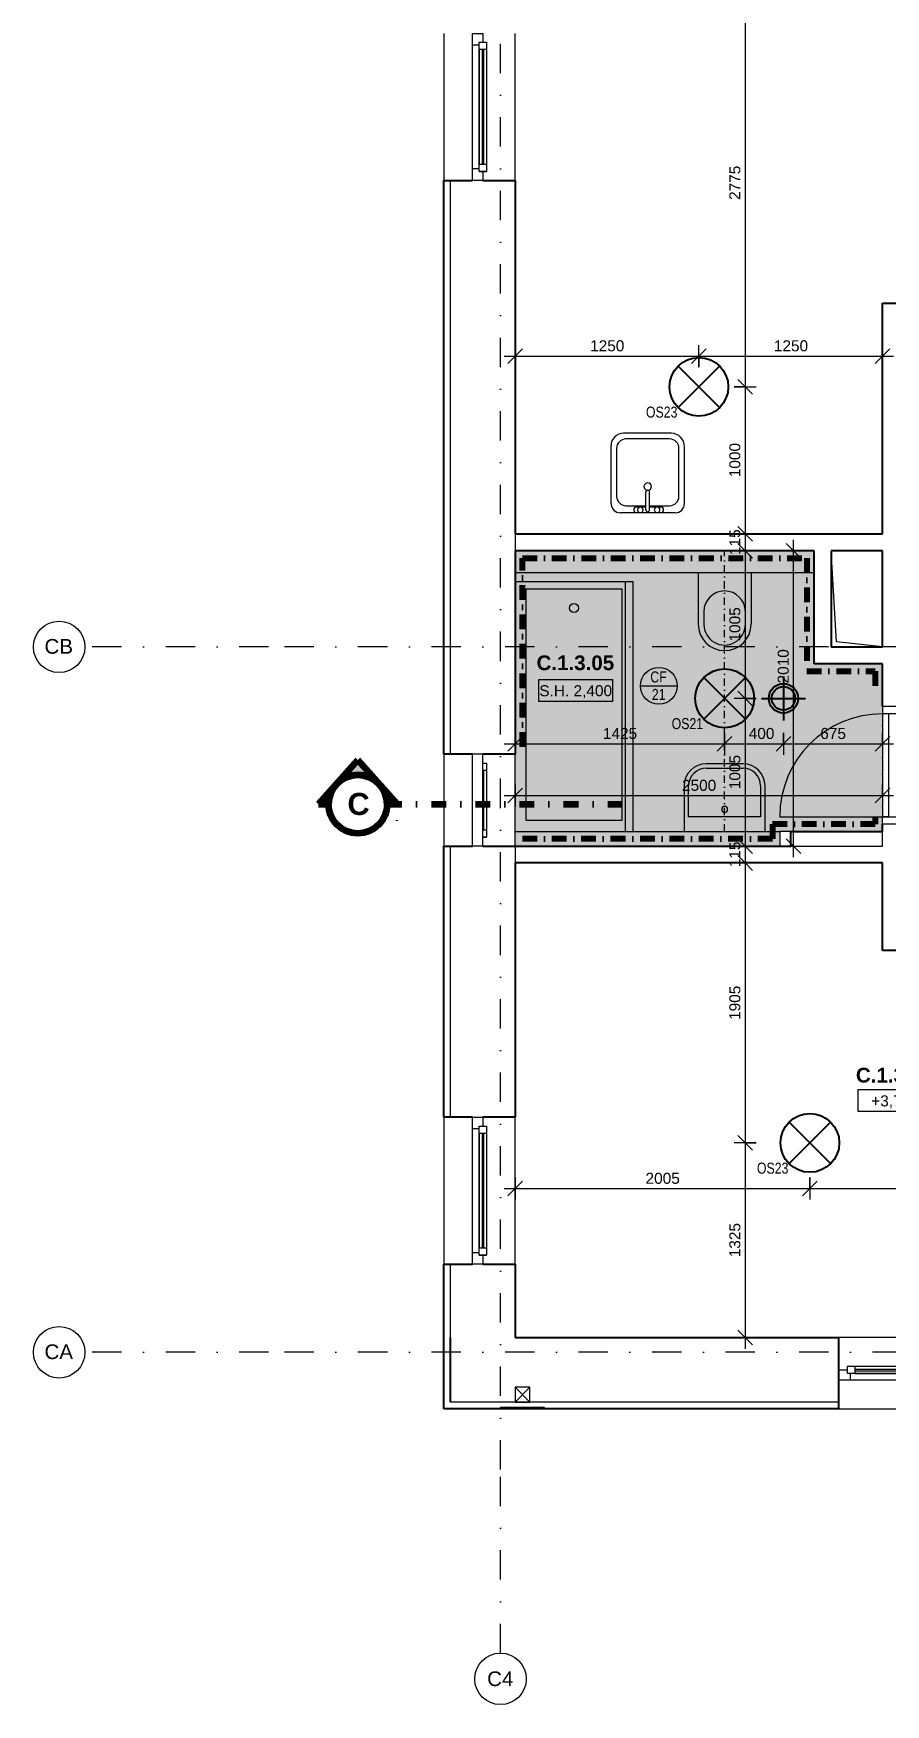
# Model space of a CAD drawing. Header units: millimetres. Extents: x -48113 to -1543, y -7799 to 11925.
# Drawn here: x -48113 to -42315, y -7799 to 3573 of the extents above; entities that cross this region are included whole.
import ezdxf

# ---------------------------------------------------------------- set-up
doc = ezdxf.new("R2010")
doc.units = ezdxf.units.MM
for name, pattern in [('ABMV_DashDot_2_2mm-S0_6mm', [110, 50, -30, 0, -30]), ('HA_DashDot_10mm-S3mm', [500, 200, -150, 0, -150]), ('HA_DashDot_2_2mm-S0_6mm', [110, 50, -30, 0, -30]), ('HA_DashDot_4mm-S1mm', [200, 100, -50, 0, -50]), ('HA_DashDot_6mm-S2mm', [300, 100, -100, 0, -100])]:
    doc.linetypes.add(name, pattern=pattern)
for name, color, linetype, lineweight in [('-UNDERLAY_A-GENM-____-OTLN', 9, 'Continuous', 9), ('-UNDERLAY_I-WALL-____-OTLN', 9, 'Continuous', 9), ('-UNDERLAY_P-SANR-FIXT-OTLN', 9, 'Continuous', 9), ('A-____-____-DIMS', 9, 'Continuous', 5), ('A-____-____-DIMS-50', 9, 'Continuous', 5), ('A-AREA-____-IDEN', 9, 'Continuous', 9), ('A-CLNG-____-IDEN', 9, 'Continuous', 9), ('A-CLNG-____-OTLN', 9, 'Continuous', 9), ('A-CLNG-____-PATT', 9, 'Continuous', 9), ('A-DETL-____-OTLN', 9, 'Continuous', 25), ('A-DETL-GENF-OTLN', 9, 'Continuous', 9), ('A-DOOR-____-MCUT', 9, 'HA_DashDot_2_2mm-S0_6mm', 9), ('A-DOOR-____-OTLN', 9, 'Continuous', 9), ('A-DOOR-FRAM-OTLN', 9, 'Continuous', 9), ('A-GENM-____-OTLN', 9, 'Continuous', 9), ('A-GLAZ-____-MCUT', 9, 'Continuous', 5), ('A-GLAZ-____-OTLN', 9, 'Continuous', 5), ('A-WALL-____-MCUT', 9, 'Continuous', 25), ('A-WALL-____-OTLN', 9, 'Continuous', 9), ('E-LITE-EQPM-IDEN', 9, 'Continuous', 9), ('E-LITE-EQPM-OTLN', 9, 'Continuous', 9), ('G-____-____-DIMS', 9, 'Continuous', 5), ('G-____-____-SYMB', 9, 'Continuous', 5), ('I-WALL-____-MCUT', 9, 'Continuous', 25), ('I-WALL-____-OTLN', 9, 'Continuous', 9), ('M-HVAC-CDFF-OTLN', 9, 'Continuous', 9), ('M-HVAC-DUCT-OTLN', 9, 'Continuous', 9), ('S-GRID-____-IDEN', 9, 'Continuous', 9), ('S-GRID-____-OTLN', 9, 'Continuous', 5)]:
    doc.layers.add(name, color=color, linetype=linetype, lineweight=lineweight)
doc.styles.add('Arial', font='arial.ttf', dxfattribs={"height": 100})
doc.styles.add('Arial_1', font='arial.ttf', dxfattribs={"height": 75})
doc.styles.add('Arial_2', font='arial.ttf', dxfattribs={"width": 0.8, "height": 75})
doc.styles.add('Arial_3', font='arial.ttf', dxfattribs={"height": 50})
doc.styles.add('Arial_B', font='arialbd.ttf', dxfattribs={"height": 100})
doc.styles.add('Arial_B_1', font='arialbd.ttf', dxfattribs={"height": 150})
doc.dimstyles.new('Inner_Dimensions', dxfattribs={"dimscale": 304.8, "dimtxt": 76.519455, "dimasz": 0.328084, "dimexe": 0.246063, "dimexo": 0.0625, "dimgap": 0.032808, "dimtad": 1, "dimdec": 0, "dimzin": 0, "dimdsep": 46, "dimtxsty": 'Arial_1', "dimblk1": 'OBLIQUE', "dimblk2": 'OBLIQUE', "dimsah": 1, "dimcen": 0.09, "dimdle": 0.246063, "dimazin": 0, "dimtfac": 1, "dimtdec": 4, "dimtix": 1, "dimtmove": 0, "dimatfit": 3, "dimfxl": 0.246063, "dimfxlon": 1, "dimtvp": 1, "dimtolj": 1, "dimtzin": 0, "dimlwd": 9, "dimlwe": 9, "dimarcsym": 2})
doc.dimstyles.new('Inner_Dimensions_1', dxfattribs={"dimscale": 304.8, "dimtxt": 76.519455, "dimasz": 0.328084, "dimexe": 0.246063, "dimexo": 0.0625, "dimgap": 0.032808, "dimtad": 1, "dimdec": 0, "dimzin": 0, "dimdsep": 46, "dimtxsty": 'Arial_1', "dimblk1": 'OBLIQUE', "dimblk2": 'OBLIQUE', "dimsah": 1, "dimcen": 0.09, "dimdle": 0.246063, "dimazin": 0, "dimtfac": 1, "dimtdec": 4, "dimtix": 1, "dimtmove": 2, "dimatfit": 3, "dimfxl": 0.246063, "dimfxlon": 1, "dimtvp": 1, "dimtolj": 1, "dimtzin": 0, "dimlwd": 9, "dimlwe": 9, "dimarcsym": 2})

# ---------------------------------------------------------------- blocks, each defined once
blk = doc.blocks.new('ABMV_Bathtub_Generic - 800x1700-V1-DPS_1NP-C')
at = {"layer": '-UNDERLAY_P-SANR-FIXT-OTLN'}
for p, q in [((75, 50), (75, 1625)), ((75, 1625), (725, 1625)), ((75, 1625), (725, 1625)), ((75, 50), (75, 1625)), ((725, 1625), (725, 50)), ((725, 1625), (725, 50)), ((800, 1700), (800, 0)), ((800, 1700), (800, 0)), ((800, 0), (50, 0)), ((800, 0), (50, 0)), ((725, 50), (75, 50)), ((725, 50), (75, 50))]:
    blk.add_line(p, q, dxfattribs=at)
blk.add_circle((400, 180), 30, dxfattribs=at)
blk = doc.blocks.new('Skříňka se dřezem_ pravoúhlá - 500 x 440mm-1427235-DPS_1NP-C')
at = {"layer": '-UNDERLAY_P-SANR-FIXT-OTLN'}
for p, q in [((-234, 117), (-234, -271)), ((-234, 117), (-234, -271)), ((202, 180), (-171, 180)), ((202, 180), (-171, 180)), ((3, 133), (-133, 133)), ((92, 180), (-73, 180)), ((-73, 142), (3, 142)), ((3, 161), (3, 40)), ((28, 161), (28, 40)), ((28, 142), (92, 142)), ((164, 133), (28, 133)), ((266, -276), (266, 117)), ((266, -276), (266, 117)), ((-196, 69), (-196, -258)), ((228, -258), (228, 69)), ((-133, -322), (164, -322)), ((-145, -360), (181, -360)), ((-145, -360), (181, -360))]:
    blk.add_line(p, q, dxfattribs=at)
for centre, radius, start, end in [((-171, 117), 63.5, 90, 180), ((-171, 117), 63.5, 90, 180), ((-133, 69), 63.5, 90, 180), ((-73, 161), 19, 90, 270), ((-48, 161), 19, 360, 180), ((-48, 161), 19, 180, 0), ((16, 161), 12.7, 360, 180), ((66, 161), 19, 360, 180), ((66, 161), 19, 180, 360), ((92, 161), 19, 270, 90), ((164, 69), 63.5, 0, 90), ((202, 117), 63.5, 0, 90), ((202, 117), 63.5, 360, 90), ((16, 3), 25.4, 360, 180), ((16, 3), 25.4, 180, 0), ((16, 40), 12.7, 180, 0), ((-145, -271), 88.9, 180, 270), ((-145, -271), 88.9, 180, 270), ((-133, -258), 63.5, 180, 270), ((164, -258), 63.5, 270, 0), ((181, -276), 84.4, 270, 0), ((181, -276), 84.4, 270, 0)]:
    blk.add_arc(centre, radius, start, end, dxfattribs=at)
blk = doc.blocks.new('ABMV_Toilet_WallHung - Default-1928450-DPS_1NP-C')
at = {"layer": '-UNDERLAY_P-SANR-FIXT-OTLN'}
for p, q in [((-55, 75), (-55, 425)), ((-16, 426), (-16, 340)), ((266, 340), (266, 426)), ((305, 75), (305, 425))]:
    blk.add_line(p, q, dxfattribs=at)
for centre, radius, start, end in [((125, 425), 180, 0, 180), ((125, 426), 141, 360, 180), ((125, 340), 141, 180, 360)]:
    blk.add_arc(centre, radius, start, end, dxfattribs=at)
blk = doc.blocks.new('ABMV_WashBasin_Generic - 550x460-1465709-DPS_1NP-C')
at = {"layer": '-UNDERLAY_P-SANR-FIXT-OTLN'}
for p, q in [((250, 510), (0, 510)), ((0, 480), (250, 480)), ((-150, 360), (-150, 50)), ((-120, 150), (-120, 360)), ((370, 360), (370, 150)), ((400, 50), (400, 360)), ((370, 150), (-120, 150))]:
    blk.add_line(p, q, dxfattribs=at)
for centre, radius, start, end in [((0, 360), 150, 90, 180), ((0, 360), 120, 90, 180), ((250, 360), 150, 360, 90), ((250, 360), 120, 360, 90), ((125, 200), 20, 90, 270), ((125, 200), 20, 270, 90)]:
    blk.add_arc(centre, radius, start, end, dxfattribs=at)
blk = doc.blocks.new('TB_revizni dvirka 300x300 - TB_revizni dvirka 300x300-1843562-DPS_1NP-C')
at = {"layer": '-UNDERLAY_A-GENM-____-OTLN'}
for p, q in [((150, 10), (-150, 10)), ((-150, 10), (-150, 0)), ((-150, 0), (150, 0)), ((150, 0), (150, 10))]:
    blk.add_line(p, q, dxfattribs=at)
blk = doc.blocks.new('HA_DR_Single_Swing_Solid - In_BJ_700x2100-2040353-DPS_1NP-C')
at = {"layer": 'A-DOOR-____-MCUT'}
for p, q in [((-350, 57.5), (350, 57.5)), ((-350, -57.5), (350, -57.5))]:
    blk.add_line(p, q, dxfattribs=at)
at = {"layer": 'A-DOOR-____-OTLN'}
for p, q in [((-350, -17.5), (-350, -57.5)), ((-350, -17.5), (350, -17.5)), ((-350, -57.5), (350, -57.5)), ((350, -17.5), (350, -57.5))]:
    blk.add_line(p, q, dxfattribs=at)
at = {"layer": 'A-DOOR-____-OTLN', "lineweight": 5}
blk.add_line((350, -757.5), (350, -57.5), dxfattribs=at)
blk.add_arc((350, -57.5), 700, 180, 270, dxfattribs=at)
at = {"layer": 'A-DOOR-FRAM-OTLN'}
for p, q in [((-350, 57.5), (-400, 57.5)), ((-400, 57.5), (-400, -57.5)), ((350, 57.5), (-350, 57.5)), ((-350, 57.5), (-350, -57.5)), ((350, -57.5), (350, 57.5)), ((350, 57.5), (400, 57.5)), ((400, 57.5), (400, -57.5)), ((-400, -57.5), (-350, -57.5)), ((400, -57.5), (350, -57.5))]:
    blk.add_line(p, q, dxfattribs=at)
blk = doc.blocks.new('HA_WD_SinglePanel - 625x1000-1662819-DPS_1NP-C')
at = {"layer": 'A-GLAZ-____-MCUT'}
for p, q in [((-253, -25), (-253, 0)), ((-203, 0), (-203, -25)), ((202, -25), (202, 0)), ((252, 0), (252, -25)), ((-203, -25), (-253, -25)), ((202, -5), (-203, -5)), ((252, -25), (202, -25))]:
    blk.add_line(p, q, dxfattribs=at)
at = {"layer": 'A-GLAZ-____-OTLN'}
for p, q in [((-313, 0), (-313, 70)), ((-313, 70), (312, 70)), ((-313, 0), (312, 0)), ((-253, 0), (-253, -25)), ((252, 0), (252, -25)), ((312, 0), (312, 70)), ((252, -25), (-253, -25)), ((202, -25), (-203, -25))]:
    blk.add_line(p, q, dxfattribs=at)
blk = doc.blocks.new('HA_WD_SinglePanel - 1000x2400-1662822-DPS_1NP-C')
at = {"layer": 'A-GLAZ-____-MCUT'}
for p, q in [((-500, 0), (-500, 70)), ((-500, 70), (-420, 70)), ((-440, 0), (-500, 0)), ((-440, -25), (-440, 25)), ((-440, 25), (-390, 25)), ((-420, 70), (-420, 25)), ((-390, 25), (-390, -25)), ((390, 5), (-390, 5)), ((390, -25), (390, 25)), ((390, 25), (440, 25)), ((420, 25), (420, 70)), ((420, 70), (500, 70)), ((440, 25), (440, -25)), ((500, 0), (440, 0)), ((500, 70), (500, 0)), ((-390, -25), (-440, -25)), ((390, -5), (-390, -5)), ((440, -25), (390, -25))]:
    blk.add_line(p, q, dxfattribs=at)
at = {"layer": 'A-GLAZ-____-OTLN'}
for p, q in [((-440, 25), (-440, -25)), ((-440, 25), (440, 25)), ((-420, 70), (420, 70)), ((390, 25), (-390, 25)), ((440, 25), (440, -25)), ((440, -25), (-440, -25)), ((390, -25), (-390, -25))]:
    blk.add_line(p, q, dxfattribs=at)
blk = doc.blocks.new('HA_WD_SinglePanel - 1000x1500-1662820-DPS_1NP-C')
at = {"layer": 'A-GLAZ-____-MCUT'}
for p, q in [((-500, 70), (-420, 70)), ((-440, 0), (-500, 0)), ((-440, -25), (-440, 25)), ((-440, 25), (-390, 25)), ((-420, 70), (-420, 25)), ((-390, 25), (-390, -25)), ((390, 5), (-390, 5)), ((390, -25), (390, 25)), ((390, 25), (440, 25)), ((420, 25), (420, 70)), ((420, 70), (500, 70)), ((440, 25), (440, -25)), ((500, 0), (440, 0)), ((-390, -25), (-440, -25)), ((390, -5), (-390, -5)), ((440, -25), (390, -25))]:
    blk.add_line(p, q, dxfattribs=at)
at = {"layer": 'A-GLAZ-____-OTLN'}
for p, q in [((-440, 25), (-440, -25)), ((-440, 25), (440, 25)), ((-420, 70), (420, 70)), ((390, 25), (-390, 25)), ((440, 25), (440, -25)), ((440, -25), (-440, -25)), ((390, -25), (-390, -25))]:
    blk.add_line(p, q, dxfattribs=at)
blk = doc.blocks.new('HA_GM_Shaft_Rectangle - Default-2055997-DPS_1NP-C')
at = {"layer": 'A-DETL-GENF-OTLN'}
for p, q in [((35, -35), (655, 0)), ((0, -350), (35, -35))]:
    blk.add_line(p, q, dxfattribs=at)
at = {"layer": 'A-GENM-____-OTLN'}
for p, q in [((0, -350), (0, 0)), ((0, 0), (655, 0)), ((655, 0), (655, -350)), ((655, -350), (0, -350))]:
    blk.add_line(p, q, dxfattribs=at)
blk = doc.blocks.new('HA_GM_Shaft_Rectangle - Default-2055993-DPS_1NP-C')
at = {"layer": 'A-DETL-GENF-OTLN'}
for p, q in [((35, -35), (655, 0)), ((0, -347), (35, -35))]:
    blk.add_line(p, q, dxfattribs=at)
blk = doc.blocks.new('HA_LF_GenericSymbol - OS23_pokoje-1614891-DPS_1NP-C')
at = {"layer": 'E-LITE-EQPM-OTLN', "color": 11, "lineweight": 25}
for p, q in [((141, 141), (-141, -141)), ((-141, 141), (141, -141))]:
    blk.add_line(p, q, dxfattribs=at)
blk.add_circle((0, 0), 200, dxfattribs=at)
blk = doc.blocks.new('HA_LF_GenericSymbol - OS21_koupelna-1935287-DPS_1NP-C')
at = {"layer": 'E-LITE-EQPM-OTLN', "color": 11, "lineweight": 25}
for p, q in [((141, 141), (-141, -141)), ((-141, 141), (141, -141))]:
    blk.add_line(p, q, dxfattribs=at)
blk.add_circle((0, 0), 200, dxfattribs=at)
blk = doc.blocks.new('HA_GM_Tiling_LineBased - Generic Tiles-1982633-DPS_1NP-C')
at = {"layer": 'A-GENM-____-OTLN', "linetype": 'HA_DashDot_4mm-S1mm', "lineweight": 80}
blk.add_line((-50, -50), (0, -50), dxfattribs=at)
blk = doc.blocks.new('HA_GM_Tiling_LineBased - Generic Tiles-1981519-DPS_1NP-C')
at = {"layer": 'A-GENM-____-OTLN', "linetype": 'HA_DashDot_4mm-S1mm', "lineweight": 80}
blk.add_line((50, -50), (1750, -50), dxfattribs=at)
blk = doc.blocks.new('HA_GM_Tiling_LineBased - Generic Tiles-1682384-DPS_1NP-C')
at = {"layer": 'A-GENM-____-OTLN', "linetype": 'HA_DashDot_4mm-S1mm', "lineweight": 80}
blk.add_line((50, -50), (1335, -50), dxfattribs=at)
blk = doc.blocks.new('HA_GM_Tiling_LineBased - Generic Tiles-1682385-DPS_1NP-C')
at = {"layer": 'A-GENM-____-OTLN', "linetype": 'HA_DashDot_4mm-S1mm', "lineweight": 80}
blk.add_line((50, -50), (1985, -50), dxfattribs=at)
blk = doc.blocks.new('HA_GM_Tiling_LineBased - Generic Tiles-1682386-DPS_1NP-C')
at = {"layer": 'A-GENM-____-OTLN', "linetype": 'HA_DashDot_4mm-S1mm', "lineweight": 80}
blk.add_line((50, -50), (820, -50), dxfattribs=at)
blk = doc.blocks.new('HA_GM_Tiling_LineBased - Generic Tiles-1682387-DPS_1NP-C')
at = {"layer": 'A-GENM-____-OTLN', "linetype": 'HA_DashDot_4mm-S1mm', "lineweight": 80}
blk.add_line((-50, -50), (415, -50), dxfattribs=at)
blk = doc.blocks.new('HA_GM_Tiling_LineBased - Generic Tiles-1682388-DPS_1NP-C')
at = {"layer": 'A-GENM-____-OTLN', "linetype": 'HA_DashDot_4mm-S1mm', "lineweight": 80}
blk.add_line((50, -50), (240, -50), dxfattribs=at)
blk = doc.blocks.new('HA_VZT_GenericSymbol - Default-1930925-DPS_1NP-C')
at = {"layer": 'M-HVAC-CDFF-OTLN', "color": 92, "lineweight": 25}
for p, q in [((0, 150), (0, -150)), ((-150, 0), (150, 0))]:
    blk.add_line(p, q, dxfattribs=at)
for radius in [100, 80]:
    blk.add_circle((0, 0), radius, dxfattribs=at)
blk = doc.blocks.new('HA_GM_Tiling_LineBased - Generic Tiles-1981531-DPS_1NP-C')
at = {"layer": 'A-GENM-____-OTLN', "linetype": 'HA_DashDot_4mm-S1mm', "lineweight": 80}
blk.add_line((50, -50), (750, -50), dxfattribs=at)
blk = doc.blocks.new('HA_GM_Tiling_LineBased - Generic Tiles-1981518-DPS_1NP-C')
at = {"layer": 'A-GENM-____-OTLN', "linetype": 'HA_DashDot_4mm-S1mm', "lineweight": 80}
blk.add_line((-50, -50), (50, -50), dxfattribs=at)
blk = doc.blocks.new('Grid - Radius 3_5mm-353793-DPS_1NP-C')
at = {"layer": 'S-GRID-____-IDEN'}
blk.add_circle((0, 0), 3.5, dxfattribs=at)
blk = doc.blocks.new('DIMBLOCK15-DPS_1NP-C')
at = {"layer": 'A-____-____-DIMS-50', "lineweight": 9, "transparency": 16777216}
for p, q in [((-44910, -4288), (-42830, -4288)), ((-44835, -4288), (-44885, -4338)), ((-44835, -4213), (-44835, -4363)), ((-44835, -4288), (-44835, -4213)), ((-44835, -4288), (-44785, -4238)), ((-42830, -4288), (-42880, -4338)), ((-42830, -4213), (-42830, -4363)), ((-42830, -4288), (-42830, -4213)), ((-42830, -4288), (-42780, -4238))]:
    blk.add_line(p, q, dxfattribs=at)
at = {"layer": 'A-____-____-DIMS-50', "color": 0, "lineweight": 9, "transparency": 16777216, "insert": (-43948, -4180), "char_height": 75, "width": 276.88, "attachment_point": 1, "line_spacing_factor": 0.941778, "style": 'Arial_1'}
blk.add_mtext('2005', dxfattribs=at)
blk = doc.blocks.new('_Oblique')
at = {"color": 0, "linetype": 'ByBlock', "lineweight": -2}
blk.add_line((-0.5, -0.5), (0.5, 0.5), dxfattribs=at)
blk = doc.blocks.new('DIMBLOCK16-DPS_1NP-C')
at = {"layer": 'A-____-____-DIMS-50', "lineweight": 9, "transparency": 16777216}
for p, q in [((-42830, -4288), (-42880, -4338)), ((-42830, -4213), (-42830, -4363)), ((-42830, -4288), (-42830, -4213)), ((-42830, -4288), (-42780, -4238)), ((-42830, -4288), (-40750, -4288)), ((-40825, -4288), (-40875, -4338)), ((-40825, -4213), (-40825, -4363)), ((-40825, -4288), (-40825, -4213)), ((-40825, -4288), (-40775, -4238))]:
    blk.add_line(p, q, dxfattribs=at)
at = {"layer": 'A-____-____-DIMS-50', "color": 0, "lineweight": 9, "transparency": 16777216, "insert": (-41943, -4180), "char_height": 75, "width": 276.88, "attachment_point": 1, "line_spacing_factor": 0.941778, "style": 'Arial_1'}
blk.add_mtext('2005', dxfattribs=at)
blk = doc.blocks.new('DIMBLOCK17-DPS_1NP-C')
at = {"layer": 'A-____-____-DIMS-50', "lineweight": 9, "transparency": 16777216}
for p, q in [((-43270, 3943), (-43320, 3993)), ((-43270, 4018), (-43270, 1168)), ((-43195, 3943), (-43345, 3943)), ((-43270, 3943), (-43220, 3893)), ((-43270, 3943), (-43195, 3943)), ((-43345, 1168), (-43195, 1168)), ((-43270, 1168), (-43345, 1168)), ((-43270, 1168), (-43320, 1218)), ((-43270, 1168), (-43220, 1118))]:
    blk.add_line(p, q, dxfattribs=at)
at = {"layer": 'A-____-____-DIMS-50', "color": 0, "lineweight": 9, "transparency": 16777216, "insert": (-43378, 2440), "char_height": 75, "width": 276.88, "attachment_point": 1, "rotation": 90, "line_spacing_factor": 0.941778, "style": 'Arial_1'}
blk.add_mtext('2775', dxfattribs=at)
blk = doc.blocks.new('DIMBLOCK18-DPS_1NP-C')
at = {"layer": 'A-____-____-DIMS-50', "lineweight": 9, "transparency": 16777216}
for p, q in [((-43345, 1168), (-43195, 1168)), ((-43270, 1168), (-43345, 1168)), ((-43270, 1168), (-43320, 1218)), ((-43270, 1168), (-43270, 168)), ((-43270, 1168), (-43220, 1118)), ((-43195, 168), (-43345, 168)), ((-43270, 168), (-43320, 218)), ((-43270, 168), (-43220, 118)), ((-43270, 168), (-43195, 168))]:
    blk.add_line(p, q, dxfattribs=at)
at = {"layer": 'A-____-____-DIMS-50', "color": 0, "lineweight": 9, "transparency": 16777216, "insert": (-43378, 553), "char_height": 75, "width": 276.88, "attachment_point": 1, "rotation": 90, "line_spacing_factor": 0.941778, "style": 'Arial_1'}
blk.add_mtext('1000', dxfattribs=at)
blk = doc.blocks.new('DIMBLOCK19-DPS_1NP-C')
at = {"layer": 'A-____-____-DIMS-50', "lineweight": 9, "transparency": 16777216}
for p, q in [((-43195, 168), (-43345, 168)), ((-43270, 168), (-43320, 218)), ((-43270, 168), (-43270, 53)), ((-43270, 168), (-43220, 118)), ((-43270, 168), (-43195, 168)), ((-43195, 53), (-43345, 53)), ((-43270, 53), (-43320, 103)), ((-43270, 53), (-43220, 3)), ((-43270, 53), (-43195, 53))]:
    blk.add_line(p, q, dxfattribs=at)
at = {"layer": 'A-____-____-DIMS-50', "color": 0, "lineweight": 9, "transparency": 16777216, "insert": (-43378, 24), "char_height": 75, "width": 207.66, "attachment_point": 1, "rotation": 90, "line_spacing_factor": 0.941778, "style": 'Arial_1'}
blk.add_mtext('115', dxfattribs=at)
blk = doc.blocks.new('DIMBLOCK20-DPS_1NP-C')
at = {"layer": 'A-____-____-DIMS-50', "lineweight": 9, "transparency": 16777216}
for p, q in [((-43195, 53), (-43345, 53)), ((-43270, 53), (-43320, 103)), ((-43270, 53), (-43270, -952)), ((-43270, 53), (-43220, 3)), ((-43270, 53), (-43195, 53)), ((-43270, -952), (-43320, -902)), ((-43195, -952), (-43345, -952)), ((-43270, -952), (-43220, -1002)), ((-43270, -952), (-43195, -952))]:
    blk.add_line(p, q, dxfattribs=at)
at = {"layer": 'A-____-____-DIMS-50', "color": 0, "lineweight": 9, "transparency": 16777216, "insert": (-43378, -565), "char_height": 75, "width": 276.88, "attachment_point": 1, "rotation": 90, "line_spacing_factor": 0.941778, "style": 'Arial_1'}
blk.add_mtext('1005', dxfattribs=at)
blk = doc.blocks.new('DIMBLOCK21-DPS_1NP-C')
at = {"layer": 'A-____-____-DIMS-50', "lineweight": 9, "transparency": 16777216}
for p, q in [((-43270, -952), (-43320, -902)), ((-43195, -952), (-43345, -952)), ((-43270, -952), (-43270, -1957)), ((-43270, -952), (-43220, -1002)), ((-43270, -952), (-43195, -952)), ((-43270, -1957), (-43320, -1907)), ((-43195, -1957), (-43345, -1957)), ((-43270, -1957), (-43220, -2007)), ((-43270, -1957), (-43195, -1957))]:
    blk.add_line(p, q, dxfattribs=at)
at = {"layer": 'A-____-____-DIMS-50', "color": 0, "lineweight": 9, "transparency": 16777216, "insert": (-43378, -1570), "char_height": 75, "width": 276.88, "attachment_point": 1, "rotation": 90, "line_spacing_factor": 0.941778, "style": 'Arial_1'}
blk.add_mtext('1005', dxfattribs=at)
blk = doc.blocks.new('DIMBLOCK22-DPS_1NP-C')
at = {"layer": 'A-____-____-DIMS-50', "lineweight": 9, "transparency": 16777216}
for p, q in [((-43270, -1957), (-43320, -1907)), ((-43195, -1957), (-43345, -1957)), ((-43270, -2072), (-43320, -2022)), ((-43270, -1957), (-43270, -2072)), ((-43270, -1957), (-43220, -2007)), ((-43270, -1957), (-43195, -1957)), ((-43195, -2072), (-43345, -2072)), ((-43270, -2072), (-43220, -2122)), ((-43270, -2072), (-43195, -2072))]:
    blk.add_line(p, q, dxfattribs=at)
at = {"layer": 'A-____-____-DIMS-50', "color": 0, "lineweight": 9, "transparency": 16777216, "insert": (-43378, -2101), "char_height": 75, "width": 207.66, "attachment_point": 1, "rotation": 90, "line_spacing_factor": 0.941778, "style": 'Arial_1'}
blk.add_mtext('115', dxfattribs=at)
blk = doc.blocks.new('DIMBLOCK23-DPS_1NP-C')
at = {"layer": 'A-____-____-DIMS-50', "lineweight": 9, "transparency": 16777216}
for p, q in [((-43270, -2072), (-43320, -2022)), ((-43195, -2072), (-43345, -2072)), ((-43270, -2072), (-43270, -3977)), ((-43270, -2072), (-43220, -2122)), ((-43270, -2072), (-43195, -2072)), ((-43195, -3977), (-43345, -3977)), ((-43270, -3977), (-43320, -3927)), ((-43270, -3977), (-43220, -4027)), ((-43270, -3977), (-43195, -3977))]:
    blk.add_line(p, q, dxfattribs=at)
at = {"layer": 'A-____-____-DIMS-50', "color": 0, "lineweight": 9, "transparency": 16777216, "insert": (-43378, -3140), "char_height": 75, "width": 276.88, "attachment_point": 1, "rotation": 90, "line_spacing_factor": 0.941778, "style": 'Arial_1'}
blk.add_mtext('1905', dxfattribs=at)
blk = doc.blocks.new('DIMBLOCK24-DPS_1NP-C')
at = {"layer": 'A-____-____-DIMS-50', "lineweight": 9, "transparency": 16777216}
for p, q in [((-43195, -3977), (-43345, -3977)), ((-43270, -3977), (-43320, -3927)), ((-43270, -3977), (-43270, -5377)), ((-43270, -3977), (-43220, -4027)), ((-43270, -3977), (-43195, -3977)), ((-43195, -5302), (-43345, -5302)), ((-43270, -5302), (-43320, -5252)), ((-43270, -5302), (-43220, -5352)), ((-43270, -5302), (-43195, -5302))]:
    blk.add_line(p, q, dxfattribs=at)
at = {"layer": 'A-____-____-DIMS-50', "color": 0, "lineweight": 9, "transparency": 16777216, "insert": (-43378, -4755), "char_height": 75, "width": 276.88, "attachment_point": 1, "rotation": 90, "line_spacing_factor": 0.941778, "style": 'Arial_1'}
blk.add_mtext('1325', dxfattribs=at)
blk = doc.blocks.new('DIMBLOCK25-DPS_1NP-C')
at = {"layer": 'A-____-____-DIMS-50', "lineweight": 9, "transparency": 16777216}
for p, q in [((-44835, -1186), (-44835, -1336)), ((-44835, -1261), (-44835, -1186)), ((-44835, -1261), (-44785, -1211)), ((-43410, -1186), (-43410, -1336)), ((-43410, -1261), (-43410, -1186)), ((-43410, -1261), (-43360, -1211)), ((-44910, -1261), (-43410, -1261)), ((-44835, -1261), (-44885, -1311)), ((-43410, -1261), (-43460, -1311))]:
    blk.add_line(p, q, dxfattribs=at)
at = {"layer": 'A-____-____-DIMS-50', "color": 0, "lineweight": 9, "transparency": 16777216, "insert": (-44238, -1153), "char_height": 75, "width": 276.88, "attachment_point": 1, "line_spacing_factor": 0.941778, "style": 'Arial_1'}
blk.add_mtext('1425', dxfattribs=at)
blk = doc.blocks.new('DIMBLOCK26-DPS_1NP-C')
at = {"layer": 'A-____-____-DIMS-50', "lineweight": 9, "transparency": 16777216}
for p, q in [((-43410, -1186), (-43410, -1336)), ((-43410, -1261), (-43410, -1186)), ((-43410, -1261), (-43360, -1211)), ((-43010, -1186), (-43010, -1336)), ((-43010, -1261), (-43010, -1186)), ((-43010, -1261), (-42960, -1211)), ((-43410, -1261), (-43460, -1311)), ((-43410, -1261), (-43010, -1261)), ((-43010, -1261), (-43060, -1311))]:
    blk.add_line(p, q, dxfattribs=at)
at = {"layer": 'A-____-____-DIMS-50', "color": 0, "lineweight": 9, "transparency": 16777216, "insert": (-43246, -1153), "char_height": 75, "width": 207.66, "attachment_point": 1, "line_spacing_factor": 0.941778, "style": 'Arial_1'}
blk.add_mtext('400', dxfattribs=at)
blk = doc.blocks.new('DIMBLOCK27-DPS_1NP-C')
at = {"layer": 'A-____-____-DIMS-50', "lineweight": 9, "transparency": 16777216}
for p, q in [((-43010, -1186), (-43010, -1336)), ((-43010, -1261), (-43010, -1186)), ((-43010, -1261), (-42960, -1211)), ((-42335, -1186), (-42335, -1336)), ((-42335, -1261), (-42335, -1186)), ((-42335, -1261), (-42285, -1211)), ((-43010, -1261), (-43060, -1311)), ((-43010, -1261), (-42260, -1261)), ((-42335, -1261), (-42385, -1311))]:
    blk.add_line(p, q, dxfattribs=at)
at = {"layer": 'A-____-____-DIMS-50', "color": 0, "lineweight": 9, "transparency": 16777216, "insert": (-42759, -1153), "char_height": 75, "width": 207.66, "attachment_point": 1, "line_spacing_factor": 0.941778, "style": 'Arial_1'}
blk.add_mtext('675', dxfattribs=at)
blk = doc.blocks.new('Section - With Sheet Number-366786-DPS_1NP-C')
at = {"layer": 'G-____-____-SYMB'}
h = blk.add_hatch(color=256, dxfattribs=at)
edge = h.paths.add_edge_path()
edge.add_line((1.37, 0), (0, 0))
edge.add_arc((-4, 0), 4, 0, 180)
edge.add_line((-8, 0), (-9.37, 0))
edge.add_line((-9.37, 0), (-4, 6))
edge.add_line((-4, 6), (1.37, 0))
at = {"layer": 'G-____-____-SYMB', "lineweight": 100}
for p, q in [((-4, 6), (-9.37, 0)), ((1.37, 0), (-4, 6)), ((-9.37, 0), (-8, 0)), ((0, 0), (1.37, 0))]:
    blk.add_line(p, q, dxfattribs=at)
blk.add_circle((-4, 0), 4, dxfattribs=at)
blk.add_arc((-4, 0), 4, 0, 180, dxfattribs=at)
blk = doc.blocks.new('Spot Elevations - Generic-448778-DPS_1NP-C')
at = {"layer": 'G-____-____-DIMS', "lineweight": 9}
for p, q in [((-5, 0), (-5, 3)), ((-5, 3), (5, 3)), ((5, 3), (5, 0)), ((5, 0), (-5, 0))]:
    blk.add_line(p, q, dxfattribs=at)
blk = doc.blocks.new('HA_Tag_Ceiling - Group _ Type Mark-1700485-DPS_1NP-C')
at = {"layer": 'A-CLNG-____-IDEN'}
blk.add_line((-2.5, 0), (2.5, 0), dxfattribs=at)
blk.add_circle((0, 0), 2.5, dxfattribs=at)
blk = doc.blocks.new('DIMBLOCK136-DPS_1NP-C')
at = {"layer": 'A-____-____-DIMS-50', "lineweight": 9, "transparency": 16777216}
for p, q in [((-44910, 1377), (-43585, 1377)), ((-44835, 1377), (-44885, 1327)), ((-44835, 1452), (-44835, 1302)), ((-44835, 1377), (-44835, 1452)), ((-44835, 1377), (-44785, 1427)), ((-43585, 1377), (-43635, 1327)), ((-43585, 1302), (-43585, 1452)), ((-43585, 1377), (-43535, 1427)), ((-43585, 1377), (-43585, 1302))]:
    blk.add_line(p, q, dxfattribs=at)
at = {"layer": 'A-____-____-DIMS-50', "color": 0, "lineweight": 9, "transparency": 16777216, "insert": (-44325, 1485), "char_height": 75, "width": 276.88, "attachment_point": 1, "line_spacing_factor": 0.941778, "style": 'Arial_1'}
blk.add_mtext('1250', dxfattribs=at)
blk = doc.blocks.new('DIMBLOCK137-DPS_1NP-C')
at = {"layer": 'A-____-____-DIMS-50', "lineweight": 9, "transparency": 16777216}
for p, q in [((-43585, 1377), (-43635, 1327)), ((-43585, 1302), (-43585, 1452)), ((-43585, 1377), (-43535, 1427)), ((-43585, 1377), (-42260, 1377)), ((-43585, 1377), (-43585, 1302)), ((-42335, 1377), (-42385, 1327)), ((-42335, 1452), (-42335, 1302)), ((-42335, 1377), (-42335, 1452)), ((-42335, 1377), (-42285, 1427))]:
    blk.add_line(p, q, dxfattribs=at)
at = {"layer": 'A-____-____-DIMS-50', "color": 0, "lineweight": 9, "transparency": 16777216, "insert": (-43075, 1485), "char_height": 75, "width": 276.88, "attachment_point": 1, "line_spacing_factor": 0.941778, "style": 'Arial_1'}
blk.add_mtext('1250', dxfattribs=at)
blk = doc.blocks.new('DIMBLOCK140-DPS_1NP-C')
at = {"layer": 'A-____-____-DIMS-50', "lineweight": 9, "transparency": 16777216}
for p, q in [((-44835, -1538), (-44835, -1688)), ((-44835, -1613), (-44835, -1538)), ((-44835, -1613), (-44785, -1563)), ((-42335, -1538), (-42335, -1688)), ((-42335, -1613), (-42335, -1538)), ((-42335, -1613), (-42285, -1563)), ((-44910, -1613), (-42260, -1613)), ((-44835, -1613), (-44885, -1663)), ((-42335, -1613), (-42385, -1663))]:
    blk.add_line(p, q, dxfattribs=at)
at = {"layer": 'A-____-____-DIMS-50', "color": 0, "lineweight": 9, "transparency": 16777216, "insert": (-43700, -1506), "char_height": 75, "width": 276.88, "attachment_point": 1, "line_spacing_factor": 0.941778, "style": 'Arial_1'}
blk.add_mtext('2500', dxfattribs=at)
blk = doc.blocks.new('DIMBLOCK141-DPS_1NP-C')
at = {"layer": 'A-____-____-DIMS-50', "lineweight": 9, "transparency": 16777216}
for p, q in [((-42941, -2032), (-42941, 128)), ((-43016, 53), (-42866, 53)), ((-42941, 53), (-43016, 53)), ((-42941, 53), (-42991, 103)), ((-42941, 53), (-42891, 3)), ((-42941, -1957), (-42991, -1907)), ((-43016, -1957), (-42866, -1957)), ((-42941, -1957), (-43016, -1957)), ((-42941, -1957), (-42891, -2007))]:
    blk.add_line(p, q, dxfattribs=at)
at = {"layer": 'A-____-____-DIMS-50', "color": 0, "lineweight": 9, "transparency": 16777216, "insert": (-43049, -850), "char_height": 75, "width": 276.88, "attachment_point": 1, "rotation": 90, "line_spacing_factor": 0.941778, "style": 'Arial_1'}
blk.add_mtext('2010', dxfattribs=at)

msp = doc.modelspace()

# ---------------------------------------------------------------- hatches: boundary and pattern name
at = {"layer": 'A-CLNG-____-PATT', "lineweight": 5}
msp.add_hatch(color=256, dxfattribs=at).paths.add_polyline_path([(-43328.4, -1956.8), (-43034.9, -1956.8), (-43034.9, -1856.8), (-42334.9, -1856.8), (-42334.9, -716.8), (-42799.9, -716.8), (-42799.9, 53.2), (-44834.9, 53.2), (-44834.9, -1956.8)])

# ---------------------------------------------------------------- linework, layer by layer
at = {"layer": '-UNDERLAY_I-WALL-____-OTLN'}
for p, q in [((-42799.9, -96.8), (-44834.9, -96.8)), ((-44084.9, -1856.8), (-44084.9, -156.8)), ((-44084.9, -156.8), (-44034.9, -156.8)), ((-44034.9, -156.8), (-44034.9, -1856.8)), ((-44834.9, -1856.8), (-43034.9, -1856.8))]:
    msp.add_line(p, q, dxfattribs=at)
at = {"layer": 'A-CLNG-____-OTLN'}
for p, q in [((-42959.9, -1856.8), (-43034.9, -1856.8)), ((-43034.9, -1856.8), (-43034.9, -1956.8))]:
    msp.add_line(p, q, dxfattribs=at)
at = {"layer": 'A-DETL-____-OTLN', "linetype": 'ABMV_DashDot_2_2mm-S0_6mm', "lineweight": 5}
msp.add_line((-43409.9, -1856.8), (-43409.9, 53.2), dxfattribs=at)
at = {"layer": 'A-WALL-____-MCUT'}
for p, q in [((-45319.9, 2573.2), (-45124.9, 2573.2)), ((-45319.9, -1331.8), (-45319.9, 2573.2)), ((-45054.9, 2573.2), (-44834.9, 2573.2)), ((-44834.9, 2573.2), (-44834.9, 168.2)), ((-44834.9, 53.2), (-44834.9, -1331.8)), ((-45124.9, -1331.8), (-45319.9, -1331.8)), ((-44834.9, -1331.8), (-45054.9, -1331.8)), ((-45319.9, -1956.8), (-45124.9, -1956.8)), ((-45319.9, -3801.8), (-45319.9, -1956.8)), ((-45054.9, -1956.8), (-44834.9, -1956.8)), ((-44834.9, -2071.8), (-44834.9, -3801.8)), ((-45124.9, -3801.8), (-45319.9, -3801.8)), ((-44834.9, -3801.8), (-45054.9, -3801.8)), ((-45319.9, -4801.8), (-45124.9, -4801.8)), ((-45319.9, -5786.8), (-45319.9, -4801.8)), ((-45054.9, -4801.8), (-44834.9, -4801.8)), ((-44834.9, -4801.8), (-44834.9, -5301.8)), ((-45274.9, -5741.8), (-45274.9, -5301.8)), ((-44834.9, -5301.8), (-42634.9, -5301.8)), ((-42634.9, -5301.8), (-42634.9, -5786.8)), ((-42634.9, -5786.8), (-45319.9, -5786.8))]:
    msp.add_line(p, q, dxfattribs=at)
at = {"layer": 'A-WALL-____-MCUT', "lineweight": 9}
for p, q in [((-44834.9, 168.2), (-44834.9, 53.2)), ((-42334.9, -1956.8), (-42334.9, -1856.8)), ((-44834.9, -1956.8), (-44834.9, -2071.8))]:
    msp.add_line(p, q, dxfattribs=at)
at = {"layer": 'A-WALL-____-OTLN'}
for p, q in [((-45319.9, 3573.2), (-45319.9, 2573.2)), ((-44834.9, 2573.2), (-44834.9, 3573.2)), ((-45274.9, -1331.8), (-45274.9, 2573.2)), ((-45319.9, -1331.8), (-45319.9, -1956.8)), ((-44834.9, -1956.8), (-44834.9, -1331.8)), ((-45274.9, -3801.8), (-45274.9, -1956.8)), ((-45319.9, -3801.8), (-45319.9, -4801.8)), ((-44834.9, -4801.8), (-44834.9, -3801.8)), ((-45274.9, -5301.8), (-45274.9, -4801.8)), ((-41634.9, -5301.8), (-42634.9, -5301.8)), ((-42634.9, -5741.8), (-45274.9, -5741.8)), ((-42634.9, -5786.8), (-41634.9, -5786.8))]:
    msp.add_line(p, q, dxfattribs=at)
at = {"layer": 'G-____-____-SYMB', "linetype": 'HA_DashDot_6mm-S2mm', "lineweight": 100}
msp.add_line((-45705.5, -1671.8), (-43923.8, -1671.8), dxfattribs=at)
at = {"layer": 'I-WALL-____-MCUT'}
for p, q in [((-42334.9, 168.2), (-42334.9, 1738.2)), ((-42334.9, 1738.2), (-41964.9, 1738.2)), ((-44834.9, 168.2), (-42334.9, 168.2)), ((-42799.9, 53.2), (-44834.9, 53.2)), ((-42799.9, -716.8), (-42799.9, 53.2)), ((-42334.9, 53.2), (-42684.9, 53.2)), ((-42684.9, 53.2), (-42684.9, -601.8)), ((-42334.9, -601.8), (-42334.9, 53.2)), ((-42684.9, -601.8), (-42334.9, -601.8)), ((-42334.9, -716.8), (-42799.9, -716.8)), ((-42334.9, -1006.8), (-42334.9, -716.8)), ((-42334.9, -1856.8), (-42334.9, -1806.8)), ((-42959.9, -1856.8), (-42334.9, -1856.8)), ((-42959.9, -1956.8), (-42959.9, -1856.8)), ((-44834.9, -1956.8), (-42959.9, -1956.8)), ((-42334.9, -2071.8), (-44834.9, -2071.8)), ((-42334.9, -2666.8), (-42334.9, -2071.8)), ((-42024.9, -2666.8), (-42334.9, -2666.8))]:
    msp.add_line(p, q, dxfattribs=at)
at = {"layer": 'I-WALL-____-OTLN'}
msp.add_line((-42959.9, -1956.8), (-42334.9, -1956.8), dxfattribs=at)
at = {"layer": 'M-HVAC-DUCT-OTLN', "lineweight": 5}
for p, q in [((-44734.9, -5740.1), (-44834.9, -5640.1)), ((-44734.9, -5640.1), (-44834.9, -5740.1)), ((-44734.9, -5640.1), (-44834.9, -5640.1)), ((-44834.9, -5640.1), (-44834.9, -5740.1)), ((-44734.9, -5740.1), (-44734.9, -5640.1)), ((-44834.9, -5740.1), (-44734.9, -5740.1))]:
    msp.add_line(p, q, dxfattribs=at)
at = {"layer": 'S-GRID-____-OTLN', "linetype": 'HA_DashDot_10mm-S3mm', "lineweight": 9}
for p, q in [((-44934.9, -6198.9), (-44934.9, 10325.3)), ((-46512.7, -601.8), (-47762.7, -601.8)), ((-22199.7, -601.8), (-46512.7, -601.8)), ((-46512.7, -5401.8), (-47762.7, -5401.8)), ((-22199.7, -5401.8), (-46512.7, -5401.8)), ((-44934.9, -7448.9), (-44934.9, -6198.9))]:
    msp.add_line(p, q, dxfattribs=at)

# ---------------------------------------------------------------- block references
at = {"layer": '-UNDERLAY_A-GENM-____-OTLN'}
msp.add_blockref('TB_revizni dvirka 300x300 - TB_revizni dvirka 300x300-1843562-DPS_1NP-C', (-44786.6, -5786.8), dxfattribs=at)
at = {"layer": '-UNDERLAY_P-SANR-FIXT-OTLN', "rotation": 180}
for name, p in [('Skříňka se dřezem_ pravoúhlá - 500 x 440mm-1427235-DPS_1NP-C', (-43917.3, 492)), ('ABMV_Toilet_WallHung - Default-1928450-DPS_1NP-C', (-43284.9, -21.8)), ('ABMV_Bathtub_Generic - 800x1700-V1-DPS_1NP-C', (-44034.9, -156.8))]:
    msp.add_blockref(name, p, dxfattribs=at)
at = {"layer": '-UNDERLAY_P-SANR-FIXT-OTLN'}
msp.add_blockref('ABMV_WashBasin_Generic - 550x460-1465709-DPS_1NP-C', (-43534.9, -1906.8), dxfattribs=at)
at = {"layer": 'A-CLNG-____-IDEN', "xscale": 49.99999999999998, "yscale": 49.99999999999998, "zscale": 49.99999999999998}
msp.add_blockref('HA_Tag_Ceiling - Group _ Type Mark-1700485-DPS_1NP-C', (-43857.3, -866.4), dxfattribs=at)
at = {"layer": 'A-DOOR-____-OTLN', "rotation": 269.9999999999997}
msp.add_blockref('HA_DR_Single_Swing_Solid - In_BJ_700x2100-2040353-DPS_1NP-C', (-42277.4, -1406.8), dxfattribs=at)
at = {"layer": 'A-GENM-____-OTLN', "linetype": 'HA_DashDot_4mm-S1mm', "lineweight": 80}
for name, p, rotation in [('HA_GM_Tiling_LineBased - Generic Tiles-1682384-DPS_1NP-C', (-44834.9, -1331.8), 90), ('HA_GM_Tiling_LineBased - Generic Tiles-1682386-DPS_1NP-C', (-42799.9, 53.2), 270), ('HA_GM_Tiling_LineBased - Generic Tiles-1682388-DPS_1NP-C', (-42334.9, -716.8), 270), ('HA_GM_Tiling_LineBased - Generic Tiles-1981531-DPS_1NP-C', (-42334.9, -1856.8), 180), ('HA_GM_Tiling_LineBased - Generic Tiles-1981518-DPS_1NP-C', (-43034.9, -1856.8), 270), ('HA_GM_Tiling_LineBased - Generic Tiles-1982633-DPS_1NP-C', (-42334.9, -1806.8), 270), ('HA_GM_Tiling_LineBased - Generic Tiles-1981519-DPS_1NP-C', (-43034.9, -1956.8), 180)]:
    msp.add_blockref(name, p, dxfattribs=dict(at, rotation=rotation))
for name, p in [('HA_GM_Tiling_LineBased - Generic Tiles-1682385-DPS_1NP-C', (-44834.9, 53.2)), ('HA_GM_Tiling_LineBased - Generic Tiles-1682387-DPS_1NP-C', (-42799.9, -716.8))]:
    msp.add_blockref(name, p, dxfattribs=at)
at = {"layer": 'A-GENM-____-OTLN', "lineweight": 5, "rotation": 89.9999999999996}
msp.add_blockref('HA_GM_Shaft_Rectangle - Default-2055997-DPS_1NP-C', (-42684.9, -602.1), dxfattribs=at)
at = {"layer": 'A-GENM-____-OTLN', "rotation": 89.9999999999996}
msp.add_blockref('HA_GM_Shaft_Rectangle - Default-2055993-DPS_1NP-C', (-42684.9, -602.1), dxfattribs=at)
at = {"layer": 'A-GLAZ-____-OTLN'}
for name, p, rotation in [('HA_WD_SinglePanel - 1000x2400-1662822-DPS_1NP-C', (-45054.9, 3073.2), 89.9999999999999), ('HA_WD_SinglePanel - 625x1000-1662819-DPS_1NP-C', (-45054.9, -1644.3), 89.9999999999999), ('HA_WD_SinglePanel - 1000x2400-1662822-DPS_1NP-C', (-45054.9, -4301.8), 89.9999999999999), ('HA_WD_SinglePanel - 1000x1500-1662820-DPS_1NP-C', (-42134.9, -5521.8), 180)]:
    msp.add_blockref(name, p, dxfattribs=dict(at, rotation=rotation))
at = {"layer": 'E-LITE-EQPM-OTLN', "color": 11, "lineweight": 25}
for name, p in [('HA_LF_GenericSymbol - OS23_pokoje-1614891-DPS_1NP-C', (-43584.9, 1168.2)), ('HA_LF_GenericSymbol - OS21_koupelna-1935287-DPS_1NP-C', (-43409.9, -951.8)), ('HA_LF_GenericSymbol - OS23_pokoje-1614891-DPS_1NP-C', (-42829.9, -3976.8))]:
    msp.add_blockref(name, p, dxfattribs=at)
at = {"layer": 'G-____-____-DIMS', "lineweight": 9, "xscale": 49.99999999999998, "yscale": 49.99999999999998, "zscale": 49.99999999999998}
for p in [(-44423.8, -973), (-42251.4, -3764.2)]:
    msp.add_blockref('Spot Elevations - Generic-448778-DPS_1NP-C', p, dxfattribs=at)
at = {"layer": 'G-____-____-SYMB', "lineweight": 100, "xscale": 49.99999999999998, "yscale": 49.99999999999998, "zscale": 49.99999999999998}
msp.add_blockref('Section - With Sheet Number-366786-DPS_1NP-C', (-45705.5, -1671.8), dxfattribs=at)
at = {"layer": 'M-HVAC-CDFF-OTLN', "color": 92, "lineweight": 25}
msp.add_blockref('HA_VZT_GenericSymbol - Default-1930925-DPS_1NP-C', (-43009.9, -951.8), dxfattribs=at)
at = {"layer": 'S-GRID-____-IDEN', "xscale": 49.99999999999998, "yscale": 49.99999999999998, "zscale": 49.99999999999998, "rotation": 90}
for p in [(-47937.7, -601.8), (-47937.7, -5401.8)]:
    msp.add_blockref('Grid - Radius 3_5mm-353793-DPS_1NP-C', p, dxfattribs=at)
at = {"layer": 'S-GRID-____-IDEN', "xscale": 49.99999999999998, "yscale": 49.99999999999998, "zscale": 49.99999999999998}
msp.add_blockref('Grid - Radius 3_5mm-353793-DPS_1NP-C', (-44934.9, -7623.9), dxfattribs=at)

# ---------------------------------------------------------------- texts
at = {"layer": 'A-AREA-____-IDEN', "lineweight": 5, "char_height": 100, "width": 653.375, "attachment_point": 1, "style": 'Arial_B'}
for s, insert in [('C.1.3.05', (-44689.5, -659.7)), ('C.1.3.06', (-42516.7, -3465.8))]:
    msp.add_mtext(s, dxfattribs=dict(at, insert=insert))
at = {"layer": 'A-CLNG-____-IDEN', "lineweight": 5, "char_height": 75, "attachment_point": 1, "style": 'Arial_2'}
for s, insert, width in [('CF', (-43915.7, -768.3), 137.89), ('21', (-43905.1, -887.3), 115.443)]:
    msp.add_mtext(s, dxfattribs=dict(at, insert=insert, width=width))
at = {"layer": 'E-LITE-EQPM-IDEN', "lineweight": 5, "char_height": 75, "width": 262.953, "attachment_point": 1, "style": 'Arial_2'}
for s, insert in [('OS23', (-43945.3, 1033.9)), ('OS21', (-43770.3, -1086.1)), ('OS23', (-43190.3, -4111.1))]:
    msp.add_mtext(s, dxfattribs=dict(at, insert=insert))
at = {"layer": 'G-____-____-DIMS', "lineweight": 9, "insert": (-44670.6, -862.1), "char_height": 75, "width": 592.246, "attachment_point": 1, "line_spacing_factor": 0.941778, "style": 'Arial_1'}
msp.add_mtext('S.H. 2,400', dxfattribs=at)
at = {"layer": 'G-____-____-SYMB', "attachment_point": 1}
for s, insert, char_height, width, style in [('\\fArial|b1|i0|c0|p34|;C', (-45976.2, -1595.2), 150, 184.388, 'Arial_B_1'), ('-', (-45652.1, -1752.2), 50, 28.059, 'Arial_3')]:
    msp.add_mtext(s, dxfattribs=dict(at, insert=insert, char_height=char_height, width=width, style=style))
at = {"layer": 'S-GRID-____-IDEN', "lineweight": 5, "char_height": 100, "attachment_point": 1, "style": 'Arial'}
for s, insert, width in [('CB', (-48037.4, -547.9), 240.506), ('CA', (-48037.4, -5347.9), 240.506), ('C4', (-45025.8, -7573.2), 220.464)]:
    msp.add_mtext(s, dxfattribs=dict(at, insert=insert, width=width))

# ---------------------------------------------------------------- dimensions: what is measured, and where the dimension line sits
at = {"layer": 'A-____-____-DIMS', "lineweight": 9}
for base, p1, p2, override, picture, middle in [((-43270.2, 1168.2), (-43195.2, 3943.2), (-43345.2, 1168.2), {"dimpost": '<>', "dimfxl": 2779.051097}, 'DIMBLOCK17-DPS_1NP-C', (-43318.5, 2555.7)), ((-43270.2, 168.2), (-43345.2, 1168.2), (-43195.2, 168.2), {"dimpost": '<>', "dimfxl": 1011.187421}, 'DIMBLOCK18-DPS_1NP-C', (-43318.5, 668.2)), ((-43270.2, 53.2), (-43195.2, 168.2), (-43195.2, 53.2), {"dimpost": '<>', "dimfxl": 115}, 'DIMBLOCK19-DPS_1NP-C', (-43318.5, 110.7)), ((-43270.2, -951.8), (-43195.2, 53.2), (-43195.2, -951.8), {"dimpost": '<>', "dimfxl": 1005}, 'DIMBLOCK20-DPS_1NP-C', (-43318.5, -449.3)), ((-43270.2, -1956.8), (-43195.2, -951.8), (-43195.2, -1956.8), {"dimpost": '<>', "dimfxl": 1005}, 'DIMBLOCK21-DPS_1NP-C', (-43318.5, -1454.3)), ((-43270.2, -2071.8), (-43195.2, -1956.8), (-43195.2, -2071.8), {"dimpost": '<>', "dimfxl": 115}, 'DIMBLOCK22-DPS_1NP-C', (-43318.5, -2014.3)), ((-43270.2, -3976.8), (-43195.2, -2071.8), (-43195.2, -3976.8), {"dimpost": '<>', "dimfxl": 1905}, 'DIMBLOCK23-DPS_1NP-C', (-43318.5, -3024.3)), ((-43270.2, -5301.8), (-43195.2, -3976.8), (-43195.2, -5301.8), {"dimpost": '<>', "dimfxl": 1325}, 'DIMBLOCK24-DPS_1NP-C', (-43318.5, -4639.3))]:
    dim = msp.add_linear_dim(base=base, p1=p1, p2=p2, angle=90, dimstyle='Inner_Dimensions', override=override, dxfattribs=at)
    dim.commit()
    dim.dimension.update_dxf_attribs({"geometry": picture, "text_midpoint": middle})
for base, p1, p2, override, picture, middle in [((-43584.9, 1377.1), (-44834.9, 1452.1), (-43584.9, 1302.1), {"dimpost": '<>', "dimfxl": 1258.967831}, 'DIMBLOCK136-DPS_1NP-C', (-44209.9, 1425.4)), ((-42334.9, 1377.1), (-43584.9, 1302.1), (-42334.9, 1452.1), {"dimpost": '<>', "dimfxl": 1258.967831}, 'DIMBLOCK137-DPS_1NP-C', (-42959.9, 1425.4)), ((-43409.9, -1260.9), (-44834.9, -1185.9), (-43409.9, -1185.9), {"dimpost": '<>', "dimfxl": 1425}, 'DIMBLOCK25-DPS_1NP-C', (-44122.4, -1212.6)), ((-42334.9, -1260.9), (-43009.9, -1185.9), (-42334.9, -1185.9), {"dimpost": '<>', "dimfxl": 675}, 'DIMBLOCK27-DPS_1NP-C', (-42672.4, -1212.6)), ((-42334.9, -1613.2), (-44834.9, -1538.2), (-42334.9, -1538.2), {"dimpost": '<>', "dimfxl": 2500}, 'DIMBLOCK140-DPS_1NP-C', (-43584.9, -1564.9)), ((-42829.9, -4287.8), (-44834.9, -4212.8), (-42829.9, -4212.8), {"dimpost": '<>', "dimfxl": 2005}, 'DIMBLOCK15-DPS_1NP-C', (-43832.4, -4239.5)), ((-40824.9, -4287.8), (-42829.9, -4212.8), (-40824.9, -4212.8), {"dimpost": '<>', "dimfxl": 2005}, 'DIMBLOCK16-DPS_1NP-C', (-41827.4, -4239.5))]:
    dim = msp.add_linear_dim(base=base, p1=p1, p2=p2, dimstyle='Inner_Dimensions', override=override, dxfattribs=at)
    dim.commit()
    dim.dimension.update_dxf_attribs({"geometry": picture, "text_midpoint": middle})
dim = msp.add_linear_dim(base=(-42941.5, 53.2), p1=(-43016.5, -1956.8), p2=(-43016.5, 53.2), angle=90, dimstyle='Inner_Dimensions_1', override={"dimpost": '<>', "dimfxl": 2010}, dxfattribs=at)
dim.commit()
dim.dimension.update_dxf_attribs({"geometry": 'DIMBLOCK141-DPS_1NP-C', "text_midpoint": (-42998.9, -711.2), "dimtype": 160, "text_rotation": 90})
dim = msp.add_linear_dim(base=(-43009.9, -1260.9), p1=(-43409.9, -1185.9), p2=(-43009.9, -1185.9), dimstyle='Inner_Dimensions_1', override={"dimpost": '<>', "dimfxl": 400}, dxfattribs=at)
dim.commit()
dim.dimension.update_dxf_attribs({"geometry": 'DIMBLOCK26-DPS_1NP-C', "text_midpoint": (-43142.5, -1203.5), "dimtype": 160})

# ---------------------------------------------------------------- next in the draw order: texts
at = {"layer": 'G-____-____-DIMS', "lineweight": 9, "insert": (-42412.5, -3653.3), "char_height": 75, "width": 386.567, "attachment_point": 1, "line_spacing_factor": 0.941778, "style": 'Arial_1', "bg_fill": 3, "box_fill_scale": 1.25, "bg_fill_color": 256, "bg_fill_true_color": 13158600, "bg_fill_transparency": 0}
msp.add_mtext('+3,700', dxfattribs=at)

doc.saveas('drawing.dxf')
